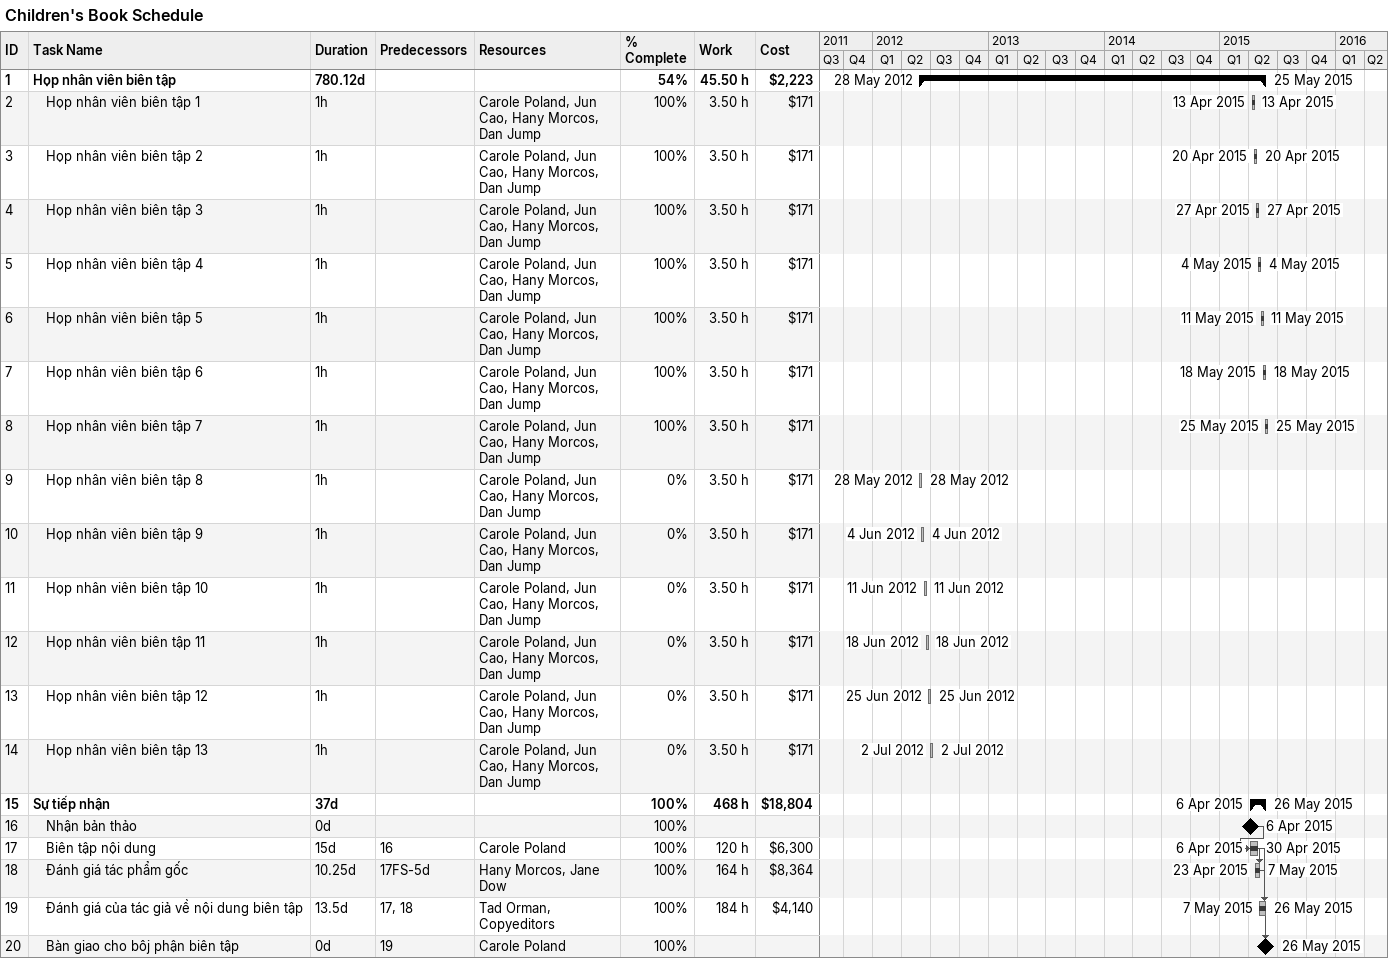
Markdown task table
Children's Book Schedule

| ID | Level | Task | Duration | Start | Finish | Predecessors | Resources | % complete | Work (h) | Cost ($) |
|---|---|---|---|---|---|---|---|---|---|---|
| 1 | 1 | **Họp nhân viên biên tập** | 780.12d | 2012-05-28 | 2015-05-25 |  |  | 54 | 45.50 | 2223 |
| 2 | 2 | Họp nhân viên biên tập 1 | 1h | 2015-04-13 | 2015-04-13 |  | Carole Poland, Jun Cao, Hany Morcos, Dan Jump | 100 | 3.50 | 171 |
| 3 | 2 | Họp nhân viên biên tập 2 | 1h | 2015-04-20 | 2015-04-20 |  | Carole Poland, Jun Cao, Hany Morcos, Dan Jump | 100 | 3.50 | 171 |
| 4 | 2 | Họp nhân viên biên tập 3 | 1h | 2015-04-27 | 2015-04-27 |  | Carole Poland, Jun Cao, Hany Morcos, Dan Jump | 100 | 3.50 | 171 |
| 5 | 2 | Họp nhân viên biên tập 4 | 1h | 2015-05-04 | 2015-05-04 |  | Carole Poland, Jun Cao, Hany Morcos, Dan Jump | 100 | 3.50 | 171 |
| 6 | 2 | Họp nhân viên biên tập 5 | 1h | 2015-05-11 | 2015-05-11 |  | Carole Poland, Jun Cao, Hany Morcos, Dan Jump | 100 | 3.50 | 171 |
| 7 | 2 | Họp nhân viên biên tập 6 | 1h | 2015-05-18 | 2015-05-18 |  | Carole Poland, Jun Cao, Hany Morcos, Dan Jump | 100 | 3.50 | 171 |
| 8 | 2 | Họp nhân viên biên tập 7 | 1h | 2015-05-25 | 2015-05-25 |  | Carole Poland, Jun Cao, Hany Morcos, Dan Jump | 100 | 3.50 | 171 |
| 9 | 2 | Họp nhân viên biên tập 8 | 1h | 2012-05-28 | 2012-05-28 |  | Carole Poland, Jun Cao, Hany Morcos, Dan Jump | 0 | 3.50 | 171 |
| 10 | 2 | Họp nhân viên biên tập 9 | 1h | 2012-06-04 | 2012-06-04 |  | Carole Poland, Jun Cao, Hany Morcos, Dan Jump | 0 | 3.50 | 171 |
| 11 | 2 | Họp nhân viên biên tập 10 | 1h | 2012-06-11 | 2012-06-11 |  | Carole Poland, Jun Cao, Hany Morcos, Dan Jump | 0 | 3.50 | 171 |
| 12 | 2 | Họp nhân viên biên tập 11 | 1h | 2012-06-18 | 2012-06-18 |  | Carole Poland, Jun Cao, Hany Morcos, Dan Jump | 0 | 3.50 | 171 |
| 13 | 2 | Họp nhân viên biên tập 12 | 1h | 2012-06-25 | 2012-06-25 |  | Carole Poland, Jun Cao, Hany Morcos, Dan Jump | 0 | 3.50 | 171 |
| 14 | 2 | Họp nhân viên biên tập 13 | 1h | 2012-07-02 | 2012-07-02 |  | Carole Poland, Jun Cao, Hany Morcos, Dan Jump | 0 | 3.50 | 171 |
| 15 | 1 | **Sự tiếp nhận** | 37d | 2015-04-06 | 2015-05-26 |  |  | 100 | 468 | 18804 |
| 16 | 2 | Nhận bản thảo | 0d | 2015-04-06 | 2015-04-06 |  |  | 100 |  |  |
| 17 | 2 | Biên tập nội dung | 15d | 2015-04-06 | 2015-04-30 | 16 | Carole Poland | 100 | 120 | 6300 |
| 18 | 2 | Đánh giá tác phẩm gốc | 10.25d | 2015-04-23 | 2015-05-07 | 17FS-5d | Hany Morcos, Jane Dow | 100 | 164 | 8364 |
| 19 | 2 | Đánh giá của tác giả về nội dung biên tập | 13.5d | 2015-05-07 | 2015-05-26 | 17, 18 | Tad Orman, Copyeditors | 100 | 184 | 4140 |
| 20 | 2 | Bàn giao cho bôj phận biên tập | 0d | 2015-05-26 | 2015-05-26 | 19 | Carole Poland | 100 |  |  |
